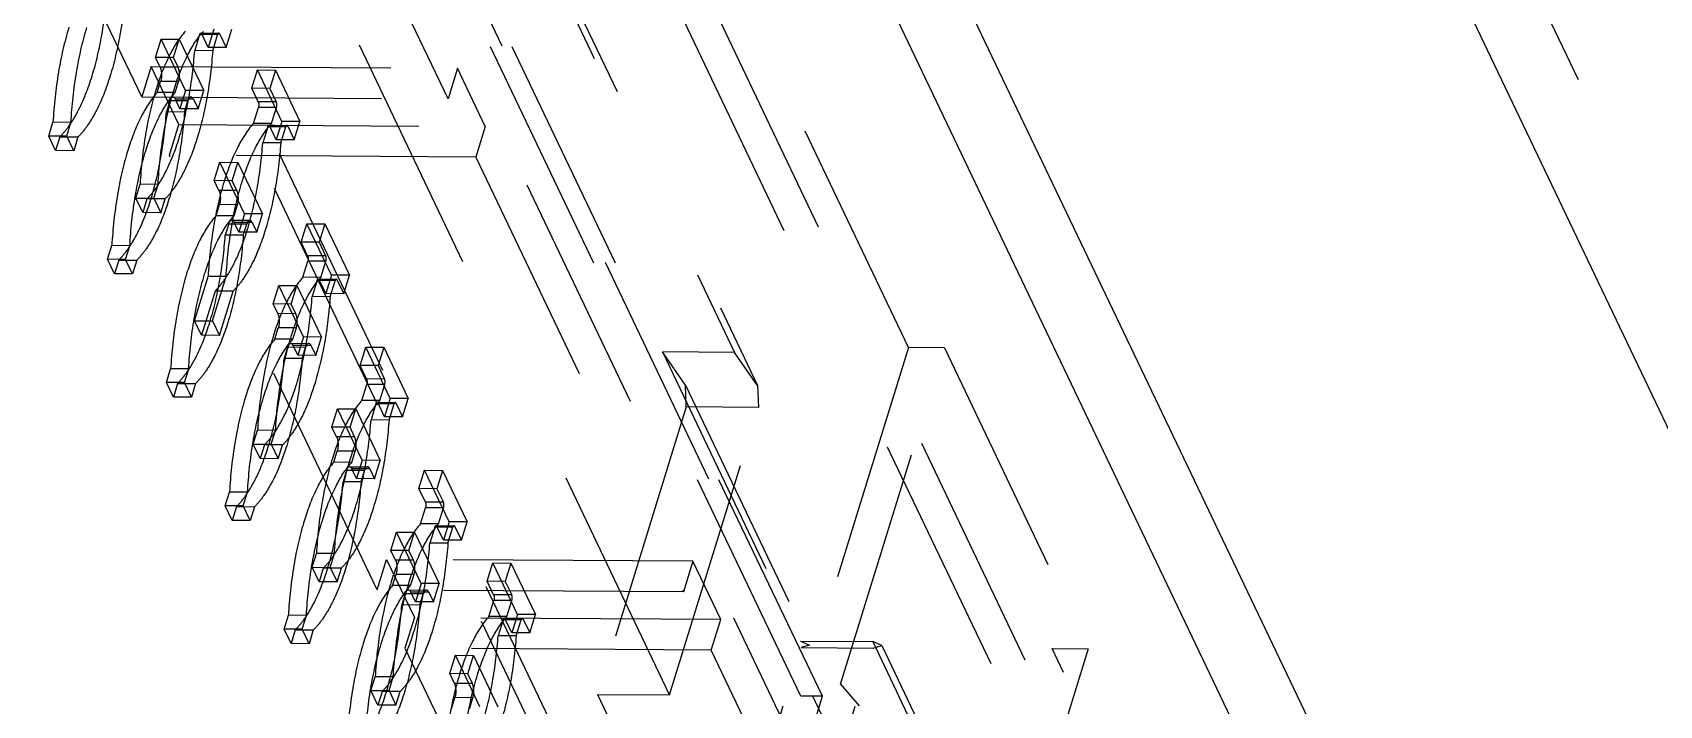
# Model space of a CAD drawing. Header units: millimetres. Extents: x 753 to 1632, y 352 to 973.
# Drawn here: x 1181.93 to 1202.77, y 806.3 to 814.92 of the extents above; entities that cross this region are included whole.
import ezdxf

# ---------------------------------------------------------------- set-up
doc = ezdxf.new("R2010")
doc.units = ezdxf.units.MM
doc.header["$LTSCALE"] = 30.734
doc.linetypes.add('HIDDEN', pattern=[0.2, 0.1, -0.1])
doc.layers.get('0').update_dxf_attribs({"linetype": 'CONTINUOUS'})
doc.layers.add('DEFAULT_2', color=8, linetype='HIDDEN')

msp = doc.modelspace()

# ---------------------------------------------------------------- linework, layer by layer
at = {"color": 3, "linetype": 'Continuous'}
for p, q in [((1204.50303, 791.02401), (1192.62748, 815.88744)), ((1200.01725, 815.84348), (1211.8928, 790.98005))]:
    msp.add_line(p, q, dxfattribs=at)
at = {"color": 7, "linetype": 'Continuous'}
msp.add_line((1204.89034, 792.27733), (1193.61622, 815.88155), dxfattribs=at)
at = {"layer": 'DEFAULT_2', "color": 8, "linetype": 'HIDDEN'}
for p, q in [((1183.96464, 823.07599), (1194.41216, 801.20239)), ((1193.14783, 810.88839), (1187.33623, 823.05593)), ((1185.14733, 822.914), (1190.92034, 810.82726)), ((1197.29385, 801.3402), (1186.99477, 822.90301)), ((1185.44089, 822.49088), (1191.2139, 810.40414)), ((1196.85505, 801.29333), (1186.7341, 822.48318)), ((1182.43642, 818.92182), (1193.18083, 796.42663)), ((1191.76805, 806.42343), (1185.808, 818.90176)), ((1182.37306, 818.47592), (1192.68995, 796.87582)), ((1190.08715, 806.44152), (1184.31415, 818.52826)), ((1185.60736, 818.52056), (1195.60954, 797.57934)), ((1192.04516, 806.42178), (1186.29888, 818.45257)), ((1183.32359, 814.0991), (1181.92524, 817.02677)), ((1187.2494, 814.07575), (1185.85106, 817.00342)), ((1200.40455, 817.0968), (1212.28011, 792.23338)), ((1183.49974, 814.60641), (1183.57236, 814.8414)), ((1183.88706, 814.18252), (1183.57236, 814.8414)), ((1183.57236, 814.8414), (1183.80329, 814.84003)), ((1183.73067, 814.60503), (1183.80329, 814.84003)), ((1183.80329, 814.84003), (1184.11799, 814.18115)), ((1184.06629, 814.8985), (1184.00273, 814.69283)), ((1184.29722, 814.89713), (1184.06629, 814.8985)), ((1184.08143, 814.91742), (1184.31237, 814.91605)), ((1184.17637, 814.73254), (1184.09324, 814.90659)), ((1184.32417, 814.90521), (1184.09324, 814.90659)), ((1184.24899, 814.96754), (1184.17637, 814.73254)), ((1184.23367, 814.69145), (1184.29722, 814.89713)), ((1184.32417, 814.90521), (1184.4073, 814.73117)), ((1184.4073, 814.73117), (1184.47992, 814.96617)), ((1184.23367, 814.69145), (1184.00273, 814.69283)), ((1184.4073, 814.73117), (1184.17637, 814.73254)), ((1183.44462, 814.49076), (1183.32359, 814.0991)), ((1183.80089, 813.74486), (1183.44462, 814.49076)), ((1183.44462, 814.49076), (1187.37044, 814.46741)), ((1183.55912, 814.48209), (1183.49974, 814.60641)), ((1183.73067, 814.60503), (1183.49974, 814.60641)), ((1183.79005, 814.48071), (1183.55912, 814.48209)), ((1183.79005, 814.48071), (1183.73067, 814.60503)), ((1184.73383, 814.21048), (1184.80645, 814.44547)), ((1185.12115, 813.78659), (1184.80645, 814.44547)), ((1184.80645, 814.44547), (1185.03738, 814.4441)), ((1185.03738, 814.4441), (1184.96476, 814.2091)), ((1185.03738, 814.4441), (1185.35208, 813.78522)), ((1187.37044, 814.46741), (1187.2494, 814.07575)), ((1187.7267, 813.72151), (1187.37044, 814.46741)), ((1183.52205, 814.15644), (1183.56624, 814.29945)), ((1183.79717, 814.29808), (1183.56624, 814.29945)), ((1183.75298, 814.15507), (1183.79717, 814.29808)), ((1183.32359, 814.0991), (1187.2494, 814.07575)), ((1183.75298, 814.15507), (1183.52205, 814.15644)), ((1183.685, 814.05082), (1183.64081, 813.90781)), ((1183.91593, 814.04944), (1183.685, 814.05082)), ((1183.72437, 814.10001), (1183.9553, 814.09863)), ((1183.81444, 813.94752), (1183.75506, 814.07184)), ((1183.98599, 814.07047), (1183.75506, 814.07184)), ((1183.88706, 814.18252), (1183.81444, 813.94752)), ((1183.87174, 813.90643), (1183.91593, 814.04944)), ((1184.11799, 814.18115), (1183.88706, 814.18252)), ((1183.98599, 814.07047), (1184.04537, 813.94615)), ((1184.04537, 813.94615), (1184.11799, 814.18115)), ((1184.81696, 814.03643), (1184.73383, 814.21048)), ((1184.96476, 814.2091), (1184.73383, 814.21048)), ((1185.04789, 814.03506), (1184.81696, 814.03643)), ((1184.96476, 814.2091), (1185.04789, 814.03506)), ((1183.87174, 813.90643), (1183.64081, 813.90781)), ((1184.04537, 813.94615), (1183.81444, 813.94752)), ((1184.75614, 813.76051), (1184.8197, 813.96619)), ((1185.05063, 813.96481), (1184.8197, 813.96619)), ((1184.98707, 813.75914), (1185.05063, 813.96481)), ((1182.13226, 813.59905), (1182.18655, 813.77472)), ((1182.22133, 813.41257), (1182.13226, 813.59905)), ((1182.36319, 813.59768), (1182.13226, 813.59905)), ((1182.41748, 813.77335), (1182.18655, 813.77472)), ((1182.27561, 813.58825), (1182.22133, 813.41257)), ((1182.27561, 813.58825), (1182.50654, 813.58687)), ((1182.36319, 813.59768), (1182.41748, 813.77335)), ((1182.45226, 813.4112), (1182.36319, 813.59768)), ((1183.67986, 813.3532), (1183.80089, 813.74486)), ((1183.80089, 813.74486), (1187.7267, 813.72151)), ((1184.98707, 813.75914), (1184.75614, 813.76051)), ((1184.93846, 813.71755), (1184.8749, 813.51188)), ((1185.16939, 813.71618), (1184.93846, 813.71755)), ((1184.9536, 813.73647), (1185.18453, 813.7351)), ((1185.04853, 813.55159), (1184.9654, 813.72564)), ((1185.19633, 813.72427), (1184.9654, 813.72564)), ((1185.12115, 813.78659), (1185.04853, 813.55159)), ((1185.10583, 813.5105), (1185.16939, 813.71618)), ((1185.35208, 813.78522), (1185.12115, 813.78659)), ((1185.19633, 813.72427), (1185.27946, 813.55022)), ((1185.27946, 813.55022), (1185.35208, 813.78522)), ((1187.7267, 813.72151), (1187.60567, 813.32985)), ((1182.45226, 813.4112), (1182.22133, 813.41257)), ((1182.50654, 813.58687), (1182.45226, 813.4112)), ((1185.10583, 813.5105), (1184.8749, 813.51188)), ((1185.27946, 813.55022), (1185.04853, 813.55159)), ((1186.33998, 807.78379), (1183.67986, 813.3532)), ((1187.60567, 813.32985), (1183.67986, 813.3532)), ((1184.25384, 813.02758), (1184.32646, 813.26258)), ((1184.64116, 812.6037), (1184.32646, 813.26258)), ((1184.32646, 813.26258), (1184.55739, 813.2612)), ((1184.48477, 813.0262), (1184.55739, 813.2612)), ((1184.55739, 813.2612), (1184.87209, 812.60232)), ((1187.60567, 813.32985), (1190.26579, 807.76044)), ((1183.24829, 812.80524), (1183.30257, 812.98091)), ((1183.5335, 812.97954), (1183.30257, 812.98091)), ((1183.47922, 812.80387), (1183.5335, 812.97954)), ((1184.31322, 812.90326), (1184.25384, 813.02758)), ((1184.48477, 813.0262), (1184.25384, 813.02758)), ((1184.54415, 812.90189), (1184.48477, 813.0262)), ((1183.33735, 812.61877), (1183.24829, 812.80524)), ((1183.24829, 812.80524), (1183.47922, 812.80387)), ((1183.39164, 812.79444), (1183.33735, 812.61877)), ((1183.62257, 812.79306), (1183.39164, 812.79444)), ((1183.47922, 812.80387), (1183.56828, 812.61739)), ((1183.56828, 812.61739), (1183.62257, 812.79306)), ((1184.54415, 812.90189), (1184.31322, 812.90326)), ((1183.56828, 812.61739), (1183.33735, 812.61877)), ((1184.27615, 812.57761), (1184.32034, 812.72062)), ((1184.50708, 812.57624), (1184.27615, 812.57761)), ((1184.55127, 812.71925), (1184.32034, 812.72062)), ((1184.50708, 812.57624), (1184.55127, 812.71925)), ((1184.64116, 812.6037), (1184.56854, 812.3687)), ((1184.87209, 812.60232), (1184.64116, 812.6037)), ((1184.79947, 812.36732), (1184.87209, 812.60232)), ((1184.4391, 812.47199), (1184.3949, 812.32898)), ((1184.67003, 812.47061), (1184.4391, 812.47199)), ((1184.47847, 812.52118), (1184.7094, 812.51981)), ((1184.56854, 812.3687), (1184.50916, 812.49301)), ((1184.74009, 812.49164), (1184.50916, 812.49301)), ((1184.79947, 812.36732), (1184.56854, 812.3687)), ((1184.62583, 812.32761), (1184.67003, 812.47061)), ((1184.74009, 812.49164), (1184.79947, 812.36732)), ((1185.36689, 812.23998), (1185.43951, 812.47498)), ((1185.75422, 811.8161), (1185.43951, 812.47498)), ((1185.43951, 812.47498), (1185.67044, 812.47361)), ((1185.67044, 812.47361), (1185.59782, 812.23861)), ((1185.67044, 812.47361), (1185.98515, 811.81473)), ((1182.88636, 812.02022), (1182.94065, 812.1959)), ((1183.17158, 812.19452), (1182.94065, 812.1959)), ((1183.11729, 812.01885), (1183.17158, 812.19452)), ((1184.62583, 812.32761), (1184.3949, 812.32898)), ((1185.45002, 812.06594), (1185.36689, 812.23998)), ((1185.59782, 812.23861), (1185.36689, 812.23998)), ((1185.59782, 812.23861), (1185.68095, 812.06457)), ((1182.97542, 811.83375), (1182.88636, 812.02022)), ((1183.11729, 812.01885), (1182.88636, 812.02022)), ((1183.02971, 812.00942), (1182.97542, 811.83375)), ((1183.02971, 812.00942), (1183.26064, 812.00805)), ((1183.20636, 811.83237), (1183.11729, 812.01885)), ((1183.26064, 812.00805), (1183.20636, 811.83237)), ((1185.38921, 811.79002), (1185.45276, 811.99569)), ((1185.68095, 812.06457), (1185.45002, 812.06594)), ((1185.68369, 811.99432), (1185.45276, 811.99569)), ((1185.62014, 811.78865), (1185.68369, 811.99432)), ((1183.20636, 811.83237), (1182.97542, 811.83375)), ((1183.99942, 811.23263), (1184.17474, 811.79997)), ((1184.40567, 811.79859), (1184.17474, 811.79997)), ((1184.23035, 811.23126), (1184.40567, 811.79859)), ((1185.62014, 811.78865), (1185.38921, 811.79002)), ((1185.57152, 811.74706), (1185.50796, 811.54139)), ((1185.80245, 811.74569), (1185.57152, 811.74706)), ((1185.58666, 811.76598), (1185.81759, 811.76461)), ((1185.6816, 811.5811), (1185.59847, 811.75515)), ((1185.8294, 811.75377), (1185.59847, 811.75515)), ((1185.75422, 811.8161), (1185.6816, 811.5811)), ((1185.73889, 811.54001), (1185.80245, 811.74569)), ((1185.98515, 811.81473), (1185.75422, 811.8161)), ((1185.8294, 811.75377), (1185.91253, 811.57973)), ((1185.91253, 811.57973), (1185.98515, 811.81473)), ((1184.2638, 811.61349), (1184.08848, 811.04615)), ((1184.49473, 811.61212), (1184.2638, 811.61349)), ((1184.31941, 811.04478), (1184.49473, 811.61212)), ((1185.00794, 811.44875), (1185.08055, 811.68375)), ((1185.39526, 811.02487), (1185.08055, 811.68375)), ((1185.08055, 811.68375), (1185.31149, 811.68237)), ((1185.23887, 811.44738), (1185.31149, 811.68237)), ((1185.31149, 811.68237), (1185.62619, 811.02349)), ((1185.73889, 811.54001), (1185.50796, 811.54139)), ((1185.91253, 811.57973), (1185.6816, 811.5811)), ((1185.06731, 811.32443), (1185.00794, 811.44875)), ((1185.23887, 811.44738), (1185.00794, 811.44875)), ((1185.29824, 811.32306), (1185.06731, 811.32443)), ((1185.29824, 811.32306), (1185.23887, 811.44738)), ((1184.08848, 811.04615), (1183.99942, 811.23263)), ((1183.99942, 811.23263), (1184.23035, 811.23126)), ((1184.23035, 811.23126), (1184.31941, 811.04478)), ((1185.03025, 810.99879), (1185.07444, 811.14179)), ((1185.30537, 811.14042), (1185.07444, 811.14179)), ((1185.26118, 810.99741), (1185.30537, 811.14042)), ((1184.31941, 811.04478), (1184.08848, 811.04615)), ((1185.26118, 810.99741), (1185.03025, 810.99879)), ((1185.1932, 810.89316), (1185.149, 810.75015)), ((1185.42413, 810.89179), (1185.1932, 810.89316)), ((1185.23256, 810.94235), (1185.46349, 810.94098)), ((1185.32264, 810.78987), (1185.26326, 810.91419)), ((1185.49419, 810.91281), (1185.26326, 810.91419)), ((1185.39526, 811.02487), (1185.32264, 810.78987)), ((1185.37993, 810.74878), (1185.42413, 810.89179)), ((1185.62619, 811.02349), (1185.39526, 811.02487)), ((1185.49419, 810.91281), (1185.55357, 810.7885)), ((1185.55357, 810.7885), (1185.62619, 811.02349)), ((1186.12099, 810.66116), (1186.19361, 810.89616)), ((1186.50831, 810.23727), (1186.19361, 810.89616)), ((1186.19361, 810.89616), (1186.42454, 810.89478)), ((1186.42454, 810.89478), (1186.35192, 810.65978)), ((1186.42454, 810.89478), (1186.73924, 810.2359)), ((1193.14783, 810.88839), (1191.76805, 806.42343)), ((1192.27832, 806.57735), (1193.60969, 810.88565)), ((1193.60969, 810.88565), (1193.14783, 810.88839)), ((1193.60969, 810.88565), (1195.4504, 807.03181)), ((1185.37993, 810.74878), (1185.149, 810.75015)), ((1185.55357, 810.7885), (1185.32264, 810.78987)), ((1189.99661, 810.83276), (1191.76607, 807.12811)), ((1190.29018, 810.40964), (1189.99661, 810.83276)), ((1190.92034, 810.82726), (1189.99661, 810.83276)), ((1191.2139, 810.40414), (1190.92034, 810.82726)), ((1183.64046, 810.44139), (1183.69474, 810.61707)), ((1183.92567, 810.61569), (1183.69474, 810.61707)), ((1183.87139, 810.44002), (1183.92567, 810.61569)), ((1186.20412, 810.48711), (1186.12099, 810.66116)), ((1186.35192, 810.65978), (1186.12099, 810.66116)), ((1186.43505, 810.48574), (1186.20412, 810.48711)), ((1186.35192, 810.65978), (1186.43505, 810.48574)), ((1183.72952, 810.25492), (1183.64046, 810.44139)), ((1183.87139, 810.44002), (1183.64046, 810.44139)), ((1183.78381, 810.43059), (1183.72952, 810.25492)), ((1183.96045, 810.25355), (1183.72952, 810.25492)), ((1183.78381, 810.43059), (1184.01474, 810.42922)), ((1183.96045, 810.25355), (1183.87139, 810.44002)), ((1184.01474, 810.42922), (1183.96045, 810.25355)), ((1186.1433, 810.21119), (1186.20686, 810.41687)), ((1186.43779, 810.41549), (1186.20686, 810.41687)), ((1186.37423, 810.20982), (1186.43779, 810.41549)), ((1190.30114, 810.12865), (1190.29018, 810.40964)), ((1190.29018, 810.40964), (1191.8815, 807.07794)), ((1191.2139, 810.40414), (1191.22486, 810.12316)), ((1185.76203, 809.86992), (1185.83465, 810.10492)), ((1186.14935, 809.44604), (1185.83465, 810.10492)), ((1185.83465, 810.10492), (1186.06558, 810.10355)), ((1185.99296, 809.86855), (1186.06558, 810.10355)), ((1186.06558, 810.10355), (1186.38029, 809.44467)), ((1186.37423, 810.20982), (1186.1433, 810.21119)), ((1186.32562, 810.16823), (1186.26206, 809.96256)), ((1186.55655, 810.16686), (1186.32562, 810.16823)), ((1186.34076, 810.18715), (1186.57169, 810.18578)), ((1186.43569, 810.00228), (1186.35257, 810.17632)), ((1186.5835, 810.17495), (1186.35257, 810.17632)), ((1186.50831, 810.23727), (1186.43569, 810.00228)), ((1186.49299, 809.96118), (1186.55655, 810.16686)), ((1186.73924, 810.2359), (1186.50831, 810.23727)), ((1186.5835, 810.17495), (1186.66662, 810.0009)), ((1186.66662, 810.0009), (1186.73924, 810.2359)), ((1190.30114, 810.12865), (1189.16343, 806.44702)), ((1190.08715, 806.44152), (1191.22486, 810.12316)), ((1191.22486, 810.12316), (1190.30114, 810.12865)), ((1185.82141, 809.74561), (1185.76203, 809.86992)), ((1185.99296, 809.86855), (1185.76203, 809.86992)), ((1186.05234, 809.74423), (1185.99296, 809.86855)), ((1186.49299, 809.96118), (1186.26206, 809.96256)), ((1186.66662, 810.0009), (1186.43569, 810.00228)), ((1184.75351, 809.6538), (1184.8078, 809.82947)), ((1184.84258, 809.46733), (1184.75351, 809.6538)), ((1184.75351, 809.6538), (1184.98444, 809.65243)), ((1185.03873, 809.8281), (1184.8078, 809.82947)), ((1184.89687, 809.643), (1184.84258, 809.46733)), ((1185.1278, 809.64162), (1184.89687, 809.643)), ((1184.98444, 809.65243), (1185.03873, 809.8281)), ((1184.98444, 809.65243), (1185.07351, 809.46595)), ((1185.07351, 809.46595), (1185.1278, 809.64162)), ((1186.05234, 809.74423), (1185.82141, 809.74561)), ((1185.07351, 809.46595), (1184.84258, 809.46733)), ((1185.78434, 809.41996), (1185.82854, 809.56297)), ((1186.01527, 809.41858), (1185.78434, 809.41996)), ((1186.05947, 809.56159), (1185.82854, 809.56297)), ((1186.01527, 809.41858), (1186.05947, 809.56159)), ((1186.14935, 809.44604), (1186.07674, 809.21104)), ((1186.38029, 809.44467), (1186.14935, 809.44604)), ((1186.30767, 809.20967), (1186.38029, 809.44467)), ((1185.94729, 809.31433), (1185.9031, 809.17132)), ((1186.17822, 809.31296), (1185.94729, 809.31433)), ((1185.98666, 809.36352), (1186.21759, 809.36215)), ((1186.07674, 809.21104), (1186.01736, 809.33536)), ((1186.24829, 809.33399), (1186.01736, 809.33536)), ((1186.30767, 809.20967), (1186.07674, 809.21104)), ((1186.13403, 809.16995), (1186.17822, 809.31296)), ((1186.24829, 809.33399), (1186.30767, 809.20967)), ((1186.87509, 809.08233), (1186.94771, 809.31733)), ((1187.26241, 808.65845), (1186.94771, 809.31733)), ((1186.94771, 809.31733), (1187.17864, 809.31595)), ((1187.17864, 809.31595), (1187.10602, 809.08096)), ((1187.17864, 809.31595), (1187.49334, 808.65707)), ((1184.39455, 808.86257), (1184.44884, 809.03824)), ((1184.67977, 809.03687), (1184.44884, 809.03824)), ((1184.62548, 808.86119), (1184.67977, 809.03687)), ((1186.13403, 809.16995), (1185.9031, 809.17132)), ((1186.95822, 808.90829), (1186.87509, 809.08233)), ((1187.10602, 809.08096), (1186.87509, 809.08233)), ((1187.10602, 809.08096), (1187.18915, 808.90691)), ((1184.48362, 808.67609), (1184.39455, 808.86257)), ((1184.62548, 808.86119), (1184.39455, 808.86257)), ((1184.53791, 808.85176), (1184.48362, 808.67609)), ((1184.53791, 808.85176), (1184.76884, 808.85039)), ((1184.71455, 808.67472), (1184.62548, 808.86119)), ((1184.76884, 808.85039), (1184.71455, 808.67472)), ((1186.8974, 808.63236), (1186.96096, 808.83804)), ((1187.18915, 808.90691), (1186.95822, 808.90829)), ((1187.19189, 808.83667), (1186.96096, 808.83804)), ((1187.12833, 808.63099), (1187.19189, 808.83667)), ((1184.71455, 808.67472), (1184.48362, 808.67609)), ((1187.12833, 808.63099), (1186.8974, 808.63236)), ((1187.07972, 808.58941), (1187.01616, 808.38373)), ((1187.31065, 808.58803), (1187.07972, 808.58941)), ((1187.09486, 808.60833), (1187.32579, 808.60695)), ((1187.18979, 808.42345), (1187.10666, 808.59749)), ((1187.33759, 808.59612), (1187.10666, 808.59749)), ((1187.26241, 808.65845), (1187.18979, 808.42345)), ((1187.24709, 808.38236), (1187.31065, 808.58803)), ((1187.49334, 808.65707), (1187.26241, 808.65845)), ((1187.33759, 808.59612), (1187.42072, 808.42207)), ((1187.42072, 808.42207), (1187.49334, 808.65707)), ((1186.51613, 808.2911), (1186.58875, 808.52609)), ((1186.90345, 807.86721), (1186.58875, 808.52609)), ((1186.58875, 808.52609), (1186.81968, 808.52472)), ((1186.74706, 808.28972), (1186.81968, 808.52472)), ((1186.81968, 808.52472), (1187.13438, 807.86584)), ((1187.24709, 808.38236), (1187.01616, 808.38373)), ((1187.42072, 808.42207), (1187.18979, 808.42345)), ((1185.50761, 808.07497), (1185.5619, 808.25065)), ((1185.79283, 808.24927), (1185.5619, 808.25065)), ((1185.73854, 808.0736), (1185.79283, 808.24927)), ((1186.33998, 807.78379), (1186.46101, 808.17545)), ((1186.46101, 808.17545), (1186.81728, 807.42955)), ((1190.38683, 808.1521), (1186.46101, 808.17545)), ((1186.57551, 808.16678), (1186.51613, 808.2911)), ((1186.74706, 808.28972), (1186.51613, 808.2911)), ((1186.80644, 808.1654), (1186.74706, 808.28972)), ((1185.59668, 807.8885), (1185.50761, 808.07497)), ((1185.50761, 808.07497), (1185.73854, 808.0736)), ((1185.65096, 808.06417), (1185.59668, 807.8885)), ((1185.88189, 808.0628), (1185.65096, 808.06417)), ((1185.73854, 808.0736), (1185.82761, 807.88712)), ((1185.82761, 807.88712), (1185.88189, 808.0628)), ((1186.53844, 807.84113), (1186.58264, 807.98414)), ((1186.80644, 808.1654), (1186.57551, 808.16678)), ((1186.81357, 807.98277), (1186.58264, 807.98414)), ((1186.76937, 807.83976), (1186.81357, 807.98277)), ((1187.75022, 807.89517), (1187.82284, 808.13016)), ((1188.13754, 807.47128), (1187.82284, 808.13016)), ((1187.82284, 808.13016), (1188.05377, 808.12879)), ((1188.05377, 808.12879), (1187.98115, 807.89379)), ((1188.05377, 808.12879), (1188.36847, 807.46991)), ((1190.38683, 808.1521), (1190.26579, 807.76044)), ((1190.74309, 807.4062), (1190.38683, 808.1521)), ((1185.82761, 807.88712), (1185.59668, 807.8885)), ((1190.26579, 807.76044), (1186.33998, 807.78379)), ((1186.76937, 807.83976), (1186.53844, 807.84113)), ((1186.74076, 807.7847), (1186.97169, 807.78332)), ((1186.83083, 807.63221), (1186.77146, 807.75653)), ((1187.00239, 807.75516), (1186.77146, 807.75653)), ((1186.90345, 807.86721), (1186.83083, 807.63221)), ((1187.13438, 807.86584), (1186.90345, 807.86721)), ((1187.00239, 807.75516), (1187.06176, 807.63084)), ((1187.06176, 807.63084), (1187.13438, 807.86584)), ((1187.83335, 807.72112), (1187.75022, 807.89517)), ((1187.98115, 807.89379), (1187.75022, 807.89517)), ((1187.98115, 807.89379), (1188.06428, 807.71975)), ((1186.70139, 807.73551), (1186.6572, 807.5925)), ((1186.88813, 807.59112), (1186.6572, 807.5925)), ((1186.93232, 807.73413), (1186.70139, 807.73551)), ((1187.06176, 807.63084), (1186.83083, 807.63221)), ((1186.88813, 807.59112), (1186.93232, 807.73413)), ((1187.77253, 807.4452), (1187.83609, 807.65088)), ((1188.06428, 807.71975), (1187.83335, 807.72112)), ((1188.06702, 807.6495), (1187.83609, 807.65088)), ((1188.00346, 807.44383), (1188.06702, 807.6495)), ((1185.14865, 807.28374), (1185.20294, 807.45941)), ((1185.43387, 807.45804), (1185.20294, 807.45941)), ((1185.37958, 807.28237), (1185.43387, 807.45804)), ((1186.81728, 807.42955), (1186.69625, 807.03789)), ((1190.74309, 807.4062), (1186.81728, 807.42955)), ((1188.00346, 807.44383), (1187.77253, 807.4452)), ((1187.95485, 807.40224), (1187.89129, 807.19657)), ((1188.18578, 807.40087), (1187.95485, 807.40224)), ((1187.96999, 807.42116), (1188.20092, 807.41979)), ((1188.06492, 807.23628), (1187.98179, 807.41033)), ((1188.21272, 807.40895), (1187.98179, 807.41033)), ((1188.13754, 807.47128), (1188.06492, 807.23628)), ((1188.12222, 807.19519), (1188.18578, 807.40087)), ((1188.36847, 807.46991), (1188.13754, 807.47128)), ((1188.21272, 807.40895), (1188.29585, 807.23491)), ((1188.29585, 807.23491), (1188.36847, 807.46991)), ((1190.62206, 807.01454), (1190.74309, 807.4062)), ((1185.23772, 807.09726), (1185.14865, 807.28374)), ((1185.37958, 807.28237), (1185.14865, 807.28374)), ((1185.29201, 807.27294), (1185.23772, 807.09726)), ((1185.29201, 807.27294), (1185.52294, 807.27156)), ((1185.46865, 807.09589), (1185.37958, 807.28237)), ((1185.52294, 807.27156), (1185.46865, 807.09589)), ((1188.12222, 807.19519), (1187.89129, 807.19657)), ((1188.29585, 807.23491), (1188.06492, 807.23628)), ((1191.76607, 807.12811), (1191.8815, 807.07794)), ((1191.76607, 807.12811), (1192.68979, 807.12261)), ((1185.46865, 807.09589), (1185.23772, 807.09726)), ((1186.69625, 807.03789), (1192.24213, 795.42667)), ((1190.62206, 807.01454), (1186.69625, 807.03789)), ((1187.27023, 806.71227), (1187.34285, 806.94727)), ((1187.65755, 806.28838), (1187.34285, 806.94727)), ((1187.34285, 806.94727), (1187.57378, 806.94589)), ((1187.50116, 806.71089), (1187.57378, 806.94589)), ((1187.57378, 806.94589), (1187.88848, 806.28701)), ((1191.59734, 804.97263), (1190.62206, 807.01454)), ((1190.636, 803.36395), (1191.77371, 807.04559)), ((1191.55972, 803.35846), (1192.69743, 807.04009)), ((1191.8815, 807.07794), (1191.77371, 807.04559)), ((1191.77371, 807.04559), (1192.69743, 807.04009)), ((1192.68979, 807.12261), (1195.44641, 801.35119)), ((1192.80522, 807.07244), (1192.68979, 807.12261)), ((1192.69743, 807.04009), (1192.80522, 807.07244)), ((1192.80522, 807.07244), (1195.56184, 801.30102)), ((1193.60876, 802.5696), (1194.98854, 807.03456)), ((1195.4504, 807.03181), (1194.11903, 802.72352)), ((1197.78375, 801.18233), (1194.98854, 807.03456)), ((1194.98854, 807.03456), (1195.4504, 807.03181)), ((1187.32961, 806.58795), (1187.27023, 806.71227)), ((1187.50116, 806.71089), (1187.27023, 806.71227)), ((1187.56054, 806.58658), (1187.50116, 806.71089)), ((1186.26171, 806.49615), (1186.316, 806.67182)), ((1186.54693, 806.67045), (1186.316, 806.67182)), ((1186.49264, 806.49477), (1186.54693, 806.67045)), ((1187.56054, 806.58658), (1187.32961, 806.58795)), ((1194.11903, 802.72352), (1192.27832, 806.57735)), ((1192.27832, 806.57735), (1192.5169, 806.30126)), ((1186.35078, 806.30967), (1186.26171, 806.49615)), ((1186.26171, 806.49615), (1186.49264, 806.49477)), ((1186.40506, 806.48534), (1186.35078, 806.30967)), ((1186.58171, 806.3083), (1186.35078, 806.30967)), ((1186.63599, 806.48397), (1186.40506, 806.48534)), ((1186.49264, 806.49477), (1186.58171, 806.3083)), ((1186.58171, 806.3083), (1186.63599, 806.48397)), ((1187.29254, 806.2623), (1187.33673, 806.40531)), ((1187.56766, 806.40394), (1187.33673, 806.40531)), ((1187.52347, 806.26093), (1187.56766, 806.40394)), ((1189.16343, 806.44702), (1190.636, 803.36395)), ((1189.16343, 806.44702), (1190.08715, 806.44152)), ((1191.59734, 804.97263), (1192.04516, 806.42178)), ((1192.04516, 806.42178), (1191.76805, 806.42343))]:
    msp.add_line(p, q, dxfattribs=at)
for points, start_tangent, end_tangent in [([(1182.68834, 814.37001), (1182.81396, 814.89704), (1182.88671, 815.48663)], (0.29524737, 0.95542084), (0.072938, 0.99733648)), ([(1183.11764, 815.48526), (1183.04489, 814.89566), (1182.91927, 814.36864)], (-0.072938, -0.99733648), (-0.29524737, -0.95542084)), ([(1182.39145, 814.9916), (1182.25778, 814.4181), (1182.18655, 813.77472)], (-0.29524737, -0.95542084), (-0.05710629, -0.9983681)), ([(1182.41748, 813.77335), (1182.48871, 814.41673), (1182.62238, 814.99022)], (0.05710629, 0.9983681), (0.29524737, 0.95542084)), ([(1183.88398, 814.94146), (1183.67832, 814.63014), (1183.50747, 814.19779)], (-0.66828764, -0.74390297), (-0.29524737, -0.95542084)), ([(1183.73841, 814.19641), (1183.90925, 814.62876), (1184.11491, 814.94009)], (0.29524737, 0.95542084), (0.66828764, 0.74390297)), ([(1184.06629, 814.8985), (1184.06938, 814.90644), (1184.08147, 814.91742)], (0.29524737, 0.95542084), (0.9999345, -0.0114455)), ([(1184.08147, 814.91742), (1184.08464, 814.91669), (1184.09324, 814.90659)], (0.9999345, -0.0114455), (0.43099323, -0.90235516)), ([(1184.3124, 814.91605), (1184.3081, 814.91483), (1184.29722, 814.89713)], (-0.99993413, 0.01147738), (-0.29524737, -0.95542084)), ([(1184.32417, 814.90521), (1184.32155, 814.90979), (1184.3124, 814.91605)], (-0.43099323, 0.90235516), (-0.99993413, 0.01147738)), ([(1183.80436, 813.5762), (1183.92999, 814.10323), (1184.00273, 814.69283)], (0.29524737, 0.95542084), (0.072938, 0.99733648)), ([(1184.23367, 814.69145), (1184.16092, 814.10185), (1184.03529, 813.57483)], (-0.072938, -0.99733648), (-0.29524737, -0.95542084)), ([(1183.55912, 814.48209), (1183.57149, 814.44341), (1183.57719, 814.39512), (1183.56624, 814.29945)], (0.43099323, -0.90235516), (-0.29524737, -0.95542084)), ([(1183.79717, 814.29808), (1183.80812, 814.39375), (1183.80242, 814.44204), (1183.79005, 814.48071)], (0.29524737, 0.95542084), (-0.43099323, 0.90235516)), ([(1182.27561, 813.58825), (1182.39267, 813.7281), (1182.50178, 813.90726), (1182.68834, 814.37001)], (0.71026715, 0.70393222), (0.29524737, 0.95542084)), ([(1182.91927, 814.36864), (1182.73271, 813.90589), (1182.6236, 813.72672), (1182.50654, 813.58687)], (-0.29524737, -0.95542084), (-0.71026715, -0.70393222)), ([(1183.52205, 814.15644), (1183.31639, 813.84512), (1183.14555, 813.41277)], (-0.66828764, -0.74390297), (-0.29524737, -0.95542084)), ([(1183.50747, 814.19779), (1183.37381, 813.62429), (1183.30257, 812.98091)], (-0.29524737, -0.95542084), (-0.05710629, -0.9983681)), ([(1183.37648, 813.41139), (1183.54732, 813.84374), (1183.75298, 814.15507)], (0.29524737, 0.95542084), (0.66828764, 0.74390297)), ([(1183.5335, 812.97954), (1183.60474, 813.62292), (1183.73841, 814.19641)], (0.05710629, 0.9983681), (0.29524737, 0.95542084)), ([(1183.685, 814.05082), (1183.70257, 814.08711), (1183.72432, 814.1)], (0.29524737, 0.95542084), (0.99999288, -0.00377348)), ([(1183.72432, 814.1), (1183.7326, 814.09816), (1183.75506, 814.07184)], (0.99999288, -0.00377348), (0.43099323, -0.90235516)), ([(1183.95525, 814.09863), (1183.9335, 814.08574), (1183.91593, 814.04944)], (-0.99999288, 0.00377348), (-0.29524737, -0.95542084)), ([(1183.98599, 814.07047), (1183.97914, 814.08246), (1183.95525, 814.09863)], (-0.43099323, 0.90235516), (-0.99999288, 0.00377348)), ([(1184.81696, 814.03643), (1184.82391, 814.00298), (1184.8197, 813.96619)], (0.43099323, -0.90235516), (-0.29524737, -0.95542084)), ([(1185.05063, 813.96481), (1185.05484, 814.00161), (1185.04789, 814.03506)], (0.29524737, 0.95542084), (-0.43099323, 0.90235516)), ([(1183.44244, 812.79118), (1183.56806, 813.31821), (1183.64081, 813.90781)], (0.29524737, 0.95542084), (0.072938, 0.99733648)), ([(1183.87174, 813.90643), (1183.79899, 813.31683), (1183.67337, 812.78981)], (-0.072938, -0.99733648), (-0.29524737, -0.95542084)), ([(1184.75614, 813.76051), (1184.55048, 813.44919), (1184.37964, 813.01684)], (-0.66828764, -0.74390297), (-0.29524737, -0.95542084)), ([(1184.61057, 813.01546), (1184.78141, 813.44781), (1184.98707, 813.75914)], (0.29524737, 0.95542084), (0.66828764, 0.74390297)), ([(1184.93846, 813.71755), (1184.94154, 813.72549), (1184.95363, 813.73648)], (0.29524737, 0.95542084), (0.9999345, -0.0114455)), ([(1184.95363, 813.73648), (1184.95681, 813.73574), (1184.9654, 813.72564)], (0.9999345, -0.0114455), (0.43099323, -0.90235516)), ([(1185.18456, 813.7351), (1185.18027, 813.73388), (1185.16939, 813.71618)], (-0.99993413, 0.01147738), (-0.29524737, -0.95542084)), ([(1185.19633, 813.72427), (1185.19372, 813.72884), (1185.18456, 813.7351)], (-0.43099323, 0.90235516), (-0.99993413, 0.01147738)), ([(1183.14555, 813.41277), (1183.01188, 812.83927), (1182.94065, 812.1959)], (-0.29524737, -0.95542084), (-0.05710629, -0.9983681)), ([(1183.17158, 812.19452), (1183.24281, 812.8379), (1183.37648, 813.41139)], (0.05710629, 0.9983681), (0.29524737, 0.95542084)), ([(1183.39164, 812.79444), (1183.5087, 812.93429), (1183.6178, 813.11345), (1183.80436, 813.5762)], (0.71026715, 0.70393222), (0.29524737, 0.95542084)), ([(1184.03529, 813.57483), (1183.84873, 813.11208), (1183.73963, 812.93291), (1183.62257, 812.79306)], (-0.29524737, -0.95542084), (-0.71026715, -0.70393222)), ([(1184.67653, 812.39525), (1184.80215, 812.92228), (1184.8749, 813.51188)], (0.29524737, 0.95542084), (0.072938, 0.99733648)), ([(1185.10583, 813.5105), (1185.03308, 812.92091), (1184.90746, 812.39388)], (-0.072938, -0.99733648), (-0.29524737, -0.95542084)), ([(1184.37964, 813.01684), (1184.24597, 812.44334), (1184.17474, 811.79997)], (-0.29524737, -0.95542084), (-0.05710629, -0.9983681)), ([(1184.40567, 811.79859), (1184.4769, 812.44197), (1184.61057, 813.01546)], (0.05710629, 0.9983681), (0.29524737, 0.95542084)), ([(1183.02971, 812.00942), (1183.14677, 812.14927), (1183.25588, 812.32843), (1183.44244, 812.79118)], (0.71026715, 0.70393222), (0.29524737, 0.95542084)), ([(1183.67337, 812.78981), (1183.48681, 812.32706), (1183.3777, 812.14789), (1183.26064, 812.00805)], (-0.29524737, -0.95542084), (-0.71026715, -0.70393222)), ([(1184.31322, 812.90326), (1184.32559, 812.86458), (1184.33129, 812.8163), (1184.32034, 812.72062)], (0.43099323, -0.90235516), (-0.29524737, -0.95542084)), ([(1184.55127, 812.71925), (1184.56222, 812.81492), (1184.55652, 812.86321), (1184.54415, 812.90189)], (0.29524737, 0.95542084), (-0.43099323, 0.90235516)), ([(1184.27615, 812.57761), (1184.07049, 812.26629), (1183.89964, 811.83394)], (-0.66828764, -0.74390297), (-0.29524737, -0.95542084)), ([(1184.13057, 811.83257), (1184.30142, 812.26492), (1184.50708, 812.57624)], (0.29524737, 0.95542084), (0.66828764, 0.74390297)), ([(1184.2638, 811.61349), (1184.38086, 811.75334), (1184.48997, 811.9325), (1184.67653, 812.39525)], (0.71026715, 0.70393222), (0.29524737, 0.95542084)), ([(1184.4391, 812.47199), (1184.45666, 812.50828), (1184.47842, 812.52117)], (0.29524737, 0.95542084), (0.99999288, -0.00377348)), ([(1184.47842, 812.52117), (1184.4867, 812.51933), (1184.50916, 812.49301)], (0.99999288, -0.00377348), (0.43099323, -0.90235516)), ([(1184.90746, 812.39388), (1184.7209, 811.93113), (1184.61179, 811.75196), (1184.49473, 811.61212)], (-0.29524737, -0.95542084), (-0.71026715, -0.70393222)), ([(1184.70935, 812.5198), (1184.68759, 812.50691), (1184.67003, 812.47061)], (-0.99999288, 0.00377348), (-0.29524737, -0.95542084)), ([(1184.74009, 812.49164), (1184.73324, 812.50364), (1184.70935, 812.5198)], (-0.43099323, 0.90235516), (-0.99999288, 0.00377348)), ([(1184.19653, 811.21235), (1184.32216, 811.73938), (1184.3949, 812.32898)], (0.29524737, 0.95542084), (0.072938, 0.99733648)), ([(1184.62583, 812.32761), (1184.55309, 811.73801), (1184.42746, 811.21098)], (-0.072938, -0.99733648), (-0.29524737, -0.95542084)), ([(1185.45002, 812.06594), (1185.45698, 812.03249), (1185.45276, 811.99569)], (0.43099323, -0.90235516), (-0.29524737, -0.95542084)), ([(1185.68369, 811.99432), (1185.68791, 812.03112), (1185.68095, 812.06457)], (0.29524737, 0.95542084), (-0.43099323, 0.90235516)), ([(1183.89964, 811.83394), (1183.76598, 811.26044), (1183.69474, 810.61707)], (-0.29524737, -0.95542084), (-0.05710629, -0.9983681)), ([(1183.92567, 810.61569), (1183.99691, 811.25907), (1184.13057, 811.83257)], (0.05710629, 0.9983681), (0.29524737, 0.95542084)), ([(1185.38921, 811.79002), (1185.18355, 811.4787), (1185.0127, 811.04635)], (-0.66828764, -0.74390297), (-0.29524737, -0.95542084)), ([(1185.24363, 811.04497), (1185.41448, 811.47732), (1185.62014, 811.78865)], (0.29524737, 0.95542084), (0.66828764, 0.74390297)), ([(1185.57152, 811.74706), (1185.5746, 811.755), (1185.5867, 811.76598)], (0.29524737, 0.95542084), (0.9999345, -0.0114455)), ([(1185.5867, 811.76598), (1185.58987, 811.76525), (1185.59847, 811.75515)], (0.9999345, -0.0114455), (0.43099323, -0.90235516)), ([(1185.81763, 811.76461), (1185.81333, 811.76339), (1185.80245, 811.74569)], (-0.99993413, 0.01147738), (-0.29524737, -0.95542084)), ([(1185.8294, 811.75377), (1185.82678, 811.75835), (1185.81763, 811.76461)], (-0.43099323, 0.90235516), (-0.99993413, 0.01147738)), ([(1185.30959, 810.42476), (1185.43522, 810.95179), (1185.50796, 811.54139)], (0.29524737, 0.95542084), (0.072938, 0.99733648)), ([(1185.73889, 811.54001), (1185.66615, 810.95041), (1185.54052, 810.42339)], (-0.072938, -0.99733648), (-0.29524737, -0.95542084)), ([(1185.06731, 811.32443), (1185.07969, 811.28575), (1185.08539, 811.23747), (1185.07444, 811.14179)], (0.43099323, -0.90235516), (-0.29524737, -0.95542084)), ([(1185.30537, 811.14042), (1185.31632, 811.23609), (1185.31062, 811.28438), (1185.29824, 811.32306)], (0.29524737, 0.95542084), (-0.43099323, 0.90235516)), ([(1183.78381, 810.43059), (1183.90087, 810.57044), (1184.00997, 810.7496), (1184.19653, 811.21235)], (0.71026715, 0.70393222), (0.29524737, 0.95542084)), ([(1184.42746, 811.21098), (1184.2409, 810.74823), (1184.1318, 810.56907), (1184.01474, 810.42922)], (-0.29524737, -0.95542084), (-0.71026715, -0.70393222)), ([(1185.03025, 810.99879), (1184.82459, 810.68746), (1184.65374, 810.25511)], (-0.66828764, -0.74390297), (-0.29524737, -0.95542084)), ([(1185.0127, 811.04635), (1184.87904, 810.47285), (1184.8078, 809.82947)], (-0.29524737, -0.95542084), (-0.05710629, -0.9983681)), ([(1184.88467, 810.25374), (1185.05552, 810.68609), (1185.26118, 810.99741)], (0.29524737, 0.95542084), (0.66828764, 0.74390297)), ([(1185.03873, 809.8281), (1185.10997, 810.47148), (1185.24363, 811.04497)], (0.05710629, 0.9983681), (0.29524737, 0.95542084)), ([(1185.1932, 810.89316), (1185.21076, 810.92945), (1185.23251, 810.94235)], (0.29524737, 0.95542084), (0.99999288, -0.00377348)), ([(1185.23251, 810.94235), (1185.2408, 810.94051), (1185.26326, 810.91419)], (0.99999288, -0.00377348), (0.43099323, -0.90235516)), ([(1185.46344, 810.94097), (1185.44169, 810.92808), (1185.42413, 810.89179)], (-0.99999288, 0.00377348), (-0.29524737, -0.95542084)), ([(1185.49419, 810.91281), (1185.48734, 810.92481), (1185.46344, 810.94097)], (-0.43099323, 0.90235516), (-0.99999288, 0.00377348)), ([(1184.95063, 809.63353), (1185.07626, 810.16055), (1185.149, 810.75015)], (0.29524737, 0.95542084), (0.072938, 0.99733648)), ([(1185.37993, 810.74878), (1185.30719, 810.15918), (1185.18156, 809.63215)], (-0.072938, -0.99733648), (-0.29524737, -0.95542084)), ([(1186.20412, 810.48711), (1186.21107, 810.45367), (1186.20686, 810.41687)], (0.43099323, -0.90235516), (-0.29524737, -0.95542084)), ([(1186.43779, 810.41549), (1186.442, 810.45229), (1186.43505, 810.48574)], (0.29524737, 0.95542084), (-0.43099323, 0.90235516)), ([(1184.65374, 810.25511), (1184.52008, 809.68162), (1184.44884, 809.03824)], (-0.29524737, -0.95542084), (-0.05710629, -0.9983681)), ([(1184.67977, 809.03687), (1184.75101, 809.68024), (1184.88467, 810.25374)], (0.05710629, 0.9983681), (0.29524737, 0.95542084)), ([(1184.89687, 809.643), (1185.01393, 809.78285), (1185.12303, 809.96201), (1185.30959, 810.42476)], (0.71026715, 0.70393222), (0.29524737, 0.95542084)), ([(1185.54052, 810.42339), (1185.35396, 809.96064), (1185.24486, 809.78147), (1185.1278, 809.64162)], (-0.29524737, -0.95542084), (-0.71026715, -0.70393222)), ([(1186.1433, 810.21119), (1185.93764, 809.89987), (1185.7668, 809.46752)], (-0.66828764, -0.74390297), (-0.29524737, -0.95542084)), ([(1185.99773, 809.46615), (1186.16857, 809.8985), (1186.37423, 810.20982)], (0.29524737, 0.95542084), (0.66828764, 0.74390297)), ([(1186.32562, 810.16823), (1186.3287, 810.17617), (1186.3408, 810.18716)], (0.29524737, 0.95542084), (0.9999345, -0.0114455)), ([(1186.3408, 810.18716), (1186.34397, 810.18642), (1186.35257, 810.17632)], (0.9999345, -0.0114455), (0.43099323, -0.90235516)), ([(1186.57173, 810.18578), (1186.56743, 810.18456), (1186.55655, 810.16686)], (-0.99993413, 0.01147738), (-0.29524737, -0.95542084)), ([(1186.5835, 810.17495), (1186.58088, 810.17952), (1186.57173, 810.18578)], (-0.43099323, 0.90235516), (-0.99993413, 0.01147738)), ([(1186.06369, 808.84593), (1186.18931, 809.37296), (1186.26206, 809.96256)], (0.29524737, 0.95542084), (0.072938, 0.99733648)), ([(1186.49299, 809.96118), (1186.42024, 809.37159), (1186.29462, 808.84456)], (-0.072938, -0.99733648), (-0.29524737, -0.95542084)), ([(1184.53791, 808.85176), (1184.65497, 808.99161), (1184.76407, 809.17078), (1184.95063, 809.63353)], (0.71026715, 0.70393222), (0.29524737, 0.95542084)), ([(1185.18156, 809.63215), (1184.995, 809.1694), (1184.8859, 808.99024), (1184.76884, 808.85039)], (-0.29524737, -0.95542084), (-0.71026715, -0.70393222)), ([(1185.82141, 809.74561), (1185.83379, 809.70693), (1185.83948, 809.65864), (1185.82854, 809.56297)], (0.43099323, -0.90235516), (-0.29524737, -0.95542084)), ([(1186.05947, 809.56159), (1186.07041, 809.65727), (1186.06472, 809.70555), (1186.05234, 809.74423)], (0.29524737, 0.95542084), (-0.43099323, 0.90235516)), ([(1185.78434, 809.41996), (1185.57869, 809.10864), (1185.40784, 808.67628)], (-0.66828764, -0.74390297), (-0.29524737, -0.95542084)), ([(1185.7668, 809.46752), (1185.63313, 808.89402), (1185.5619, 808.25065)], (-0.29524737, -0.95542084), (-0.05710629, -0.9983681)), ([(1185.63877, 808.67491), (1185.80962, 809.10726), (1186.01527, 809.41858)], (0.29524737, 0.95542084), (0.66828764, 0.74390297)), ([(1185.79283, 808.24927), (1185.86407, 808.89265), (1185.99773, 809.46615)], (0.05710629, 0.9983681), (0.29524737, 0.95542084)), ([(1185.94729, 809.31433), (1185.96486, 809.35063), (1185.98661, 809.36352)], (0.29524737, 0.95542084), (0.99999288, -0.00377348)), ([(1185.98661, 809.36352), (1185.99489, 809.36168), (1186.01736, 809.33536)], (0.99999288, -0.00377348), (0.43099323, -0.90235516)), ([(1186.21754, 809.36215), (1186.19579, 809.34925), (1186.17822, 809.31296)], (-0.99999288, 0.00377348), (-0.29524737, -0.95542084)), ([(1186.24829, 809.33399), (1186.24143, 809.34598), (1186.21754, 809.36215)], (-0.43099323, 0.90235516), (-0.99999288, 0.00377348)), ([(1185.70473, 808.0547), (1185.83035, 808.58173), (1185.9031, 809.17132)], (0.29524737, 0.95542084), (0.072938, 0.99733648)), ([(1186.13403, 809.16995), (1186.06128, 808.58035), (1185.93566, 808.05333)], (-0.072938, -0.99733648), (-0.29524737, -0.95542084)), ([(1185.65096, 808.06417), (1185.76802, 808.20402), (1185.87713, 808.38318), (1186.06369, 808.84593)], (0.71026715, 0.70393222), (0.29524737, 0.95542084)), ([(1186.29462, 808.84456), (1186.10806, 808.38181), (1185.99896, 808.20265), (1185.88189, 808.0628)], (-0.29524737, -0.95542084), (-0.71026715, -0.70393222)), ([(1186.95822, 808.90829), (1186.96517, 808.87484), (1186.96096, 808.83804)], (0.43099323, -0.90235516), (-0.29524737, -0.95542084)), ([(1187.19189, 808.83667), (1187.1961, 808.87346), (1187.18915, 808.90691)], (0.29524737, 0.95542084), (-0.43099323, 0.90235516)), ([(1185.40784, 808.67628), (1185.27418, 808.10279), (1185.20294, 807.45941)], (-0.29524737, -0.95542084), (-0.05710629, -0.9983681)), ([(1185.43387, 807.45804), (1185.50511, 808.10142), (1185.63877, 808.67491)], (0.05710629, 0.9983681), (0.29524737, 0.95542084)), ([(1186.8974, 808.63236), (1186.69174, 808.32104), (1186.5209, 807.88869)], (-0.66828764, -0.74390297), (-0.29524737, -0.95542084)), ([(1186.75183, 807.88732), (1186.92267, 808.31967), (1187.12833, 808.63099)], (0.29524737, 0.95542084), (0.66828764, 0.74390297)), ([(1187.07972, 808.58941), (1187.0828, 808.59735), (1187.09489, 808.60833)], (0.29524737, 0.95542084), (0.9999345, -0.0114455)), ([(1187.09489, 808.60833), (1187.09807, 808.60759), (1187.10666, 808.59749)], (0.9999345, -0.0114455), (0.43099323, -0.90235516)), ([(1187.32582, 808.60696), (1187.32153, 808.60573), (1187.31065, 808.58803)], (-0.99993413, 0.01147738), (-0.29524737, -0.95542084)), ([(1187.33759, 808.59612), (1187.33498, 808.60069), (1187.32582, 808.60696)], (-0.43099323, 0.90235516), (-0.99993413, 0.01147738)), ([(1186.81779, 807.26711), (1186.94341, 807.79413), (1187.01616, 808.38373)], (0.29524737, 0.95542084), (0.072938, 0.99733648)), ([(1187.24709, 808.38236), (1187.17434, 807.79276), (1187.04872, 807.26573)], (-0.072938, -0.99733648), (-0.29524737, -0.95542084)), ([(1185.29201, 807.27294), (1185.40907, 807.41279), (1185.51817, 807.59195), (1185.70473, 808.0547)], (0.71026715, 0.70393222), (0.29524737, 0.95542084)), ([(1185.93566, 808.05333), (1185.7491, 807.59058), (1185.64, 807.41141), (1185.52294, 807.27156)], (-0.29524737, -0.95542084), (-0.71026715, -0.70393222)), ([(1186.57551, 808.16678), (1186.58788, 808.1281), (1186.59358, 808.07981), (1186.58264, 807.98414)], (0.43099323, -0.90235516), (-0.29524737, -0.95542084)), ([(1186.81357, 807.98277), (1186.82451, 808.07844), (1186.81881, 808.12672), (1186.80644, 808.1654)], (0.29524737, 0.95542084), (-0.43099323, 0.90235516)), ([(1186.53844, 807.84113), (1186.33278, 807.52981), (1186.16194, 807.09746)], (-0.66828764, -0.74390297), (-0.29524737, -0.95542084)), ([(1186.5209, 807.88869), (1186.38723, 807.3152), (1186.316, 806.67182)], (-0.29524737, -0.95542084), (-0.05710629, -0.9983681)), ([(1186.39287, 807.09608), (1186.56371, 807.52843), (1186.76937, 807.83976)], (0.29524737, 0.95542084), (0.66828764, 0.74390297)), ([(1186.54693, 806.67045), (1186.61816, 807.31382), (1186.75183, 807.88732)], (0.05710629, 0.9983681), (0.29524737, 0.95542084)), ([(1186.70139, 807.73551), (1186.71896, 807.7718), (1186.74071, 807.78469)], (0.29524737, 0.95542084), (0.99999288, -0.00377348)), ([(1186.74071, 807.78469), (1186.74899, 807.78285), (1186.77146, 807.75653)], (0.99999288, -0.00377348), (0.43099323, -0.90235516)), ([(1186.97164, 807.78332), (1186.94989, 807.77043), (1186.93232, 807.73413)], (-0.99999288, 0.00377348), (-0.29524737, -0.95542084)), ([(1187.00239, 807.75516), (1186.99553, 807.76715), (1186.97164, 807.78332)], (-0.43099323, 0.90235516), (-0.99999288, 0.00377348)), ([(1186.45883, 806.47587), (1186.58445, 807.0029), (1186.6572, 807.5925)], (0.29524737, 0.95542084), (0.072938, 0.99733648)), ([(1186.88813, 807.59112), (1186.81538, 807.00152), (1186.68976, 806.4745)], (-0.072938, -0.99733648), (-0.29524737, -0.95542084)), ([(1187.83335, 807.72112), (1187.8403, 807.68767), (1187.83609, 807.65088)], (0.43099323, -0.90235516), (-0.29524737, -0.95542084)), ([(1188.06702, 807.6495), (1188.07123, 807.6863), (1188.06428, 807.71975)], (0.29524737, 0.95542084), (-0.43099323, 0.90235516)), ([(1187.77253, 807.4452), (1187.56687, 807.13388), (1187.39603, 806.70153)], (-0.66828764, -0.74390297), (-0.29524737, -0.95542084)), ([(1187.62696, 806.70015), (1187.7978, 807.1325), (1188.00346, 807.44383)], (0.29524737, 0.95542084), (0.66828764, 0.74390297)), ([(1187.95485, 807.40224), (1187.95793, 807.41018), (1187.97002, 807.42117)], (0.29524737, 0.95542084), (0.9999345, -0.0114455)), ([(1187.97002, 807.42117), (1187.9732, 807.42043), (1187.98179, 807.41033)], (0.9999345, -0.0114455), (0.43099323, -0.90235516)), ([(1188.20096, 807.41979), (1188.19666, 807.41857), (1188.18578, 807.40087)], (-0.99993413, 0.01147738), (-0.29524737, -0.95542084)), ([(1188.21272, 807.40895), (1188.21011, 807.41353), (1188.20096, 807.41979)], (-0.43099323, 0.90235516), (-0.99993413, 0.01147738)), ([(1186.40506, 806.48534), (1186.52212, 806.62519), (1186.63123, 806.80436), (1186.81779, 807.26711)], (0.71026715, 0.70393222), (0.29524737, 0.95542084)), ([(1187.04872, 807.26573), (1186.86216, 806.80298), (1186.75305, 806.62382), (1186.63599, 806.48397)], (-0.29524737, -0.95542084), (-0.71026715, -0.70393222)), ([(1187.69292, 806.07994), (1187.81854, 806.60697), (1187.89129, 807.19657)], (0.29524737, 0.95542084), (0.072938, 0.99733648)), ([(1188.12222, 807.19519), (1188.04947, 806.60559), (1187.92385, 806.07857)], (-0.072938, -0.99733648), (-0.29524737, -0.95542084)), ([(1186.16194, 807.09746), (1186.02827, 806.52396), (1185.95704, 805.88058)], (-0.29524737, -0.95542084), (-0.05710629, -0.9983681)), ([(1186.18797, 805.87921), (1186.2592, 806.52259), (1186.39287, 807.09608)], (0.05710629, 0.9983681), (0.29524737, 0.95542084)), ([(1187.39603, 806.70153), (1187.26236, 806.12803), (1187.19113, 805.48465)], (-0.29524737, -0.95542084), (-0.05710629, -0.9983681)), ([(1187.32961, 806.58795), (1187.34198, 806.54927), (1187.34768, 806.50099), (1187.33673, 806.40531)], (0.43099323, -0.90235516), (-0.29524737, -0.95542084)), ([(1187.42206, 805.48328), (1187.49329, 806.12666), (1187.62696, 806.70015)], (0.05710629, 0.9983681), (0.29524737, 0.95542084)), ([(1187.56766, 806.40394), (1187.57861, 806.49961), (1187.57291, 806.5479), (1187.56054, 806.58658)], (0.29524737, 0.95542084), (-0.43099323, 0.90235516)), ([(1186.0461, 805.69411), (1186.16316, 805.83396), (1186.27227, 806.01312), (1186.45883, 806.47587)], (0.71026715, 0.70393222), (0.29524737, 0.95542084)), ([(1186.68976, 806.4745), (1186.5032, 806.01175), (1186.39409, 805.83258), (1186.27703, 805.69274)], (-0.29524737, -0.95542084), (-0.71026715, -0.70393222))]:
    msp.add_spline(points, degree=3, dxfattribs=dict(at, start_tangent=start_tangent, end_tangent=end_tangent))

doc.saveas('drawing.dxf')
